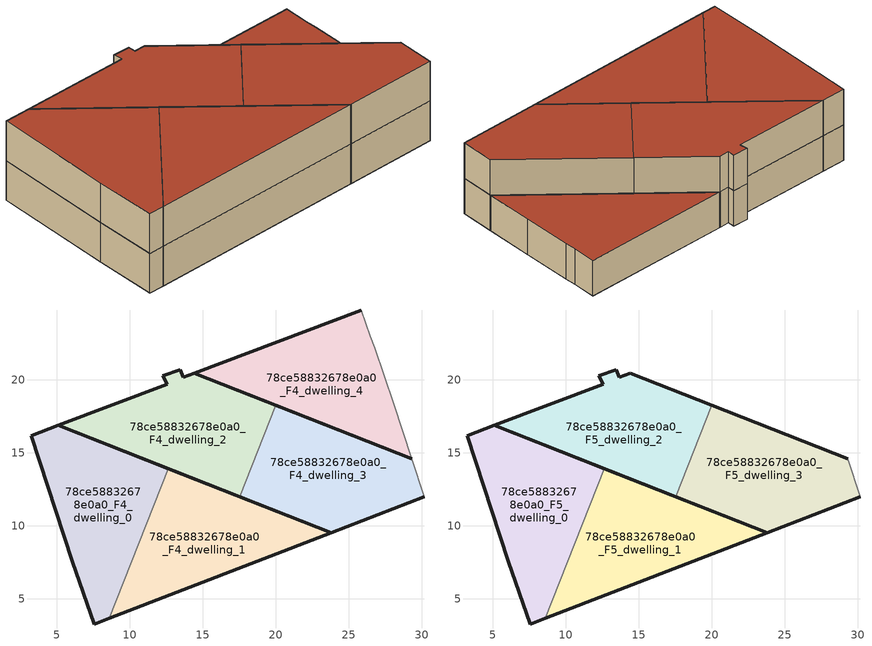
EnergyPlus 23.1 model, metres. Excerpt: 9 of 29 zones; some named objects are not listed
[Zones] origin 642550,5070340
78ce58832678e0a0_F4_dwelling_0
 floor to 78ce58832678e0a0_F3_dwelling_0 (EU_floor_Construction): 8.6,3.67 12.62,13.9 5.07,16.87 3.24,16.18 6.04,7.57 7.54,3.27 z12
 wall outside (EU_wall_Construction): 8.6,3.67 7.54,3.27 6.04,7.57 3.24,16.18 5.07,16.87 12.62,13.9 z12:15
 wall to 78ce58832678e0a0_F4_dwelling_1 (EU_wall_Construction): 12.62,13.9 8.6,3.67 z12:15
78ce58832678e0a0_F4_dwelling_1
 floor to 78ce58832678e0a0_F3_dwelling_1 (EU_floor_Construction): 23.78,9.52 12.62,13.9 8.6,3.67 z12
 wall outside (EU_wall_Construction): 12.62,13.9 23.78,9.52 8.6,3.67 z12:15
78ce58832678e0a0_F4_dwelling_2
 floor to 78ce58832678e0a0_F3_dwelling_2 (EU_floor_Construction): 17.52,11.97 19.99,18.26 14.4,20.46 13.65,20.18 13.45,20.68 12.25,20.28 12.55,19.68 5.07,16.87 z12
 wall outside (EU_wall_Construction): 17.52,11.97 5.07,16.87 12.55,19.68 12.25,20.28 13.45,20.68 13.65,20.18 14.4,20.46 19.99,18.26 z12:15
 wall to 78ce58832678e0a0_F4_dwelling_3 (EU_wall_Construction): 19.99,18.26 17.52,11.97 z12:15
78ce58832678e0a0_F4_dwelling_3
 floor to 78ce58832678e0a0_F3_dwelling_3 (EU_floor_Construction): 30.16,11.97 29.3,14.6 19.99,18.26 17.52,11.97 23.78,9.52 z12
 wall outside (EU_wall_Construction): 30.16,11.97 23.78,9.52 17.52,11.97 / 19.99,18.26 29.3,14.6 z12:15
 wall adiabatic (EU_wall_Construction): 29.3,14.6 30.16,11.97 z12:15
78ce58832678e0a0_F4_dwelling_4
 floor to 78ce58832678e0a0_F3_dwelling_4 (EU_floor_Construction): 29.3,14.6 28.06,18.37 26.76,22.18 26.46,22.98 25.86,24.78 14.4,20.46 z12
 wall outside (EU_wall_Construction): 29.3,14.6 14.4,20.46 25.86,24.78 z12:15
 wall adiabatic (EU_wall_Construction): 25.86,24.78 26.46,22.98 26.76,22.18 28.06,18.37 29.3,14.6 z12:15
 roof outside (EU_roof_Construction): 26.46,22.98 26.76,22.18 28.06,18.37 29.3,14.6 14.4,20.46 25.86,24.78 z15
78ce58832678e0a0_F5_dwelling_0
 floor to 78ce58832678e0a0_F4_dwelling_0 (EU_floor_Construction): 8.6,3.67 12.62,13.9 5.07,16.87 3.24,16.18 6.04,7.57 7.54,3.27 z15
 wall outside (EU_wall_Construction): 8.6,3.67 7.54,3.27 6.04,7.57 3.24,16.18 5.07,16.87 12.62,13.9 z15:18
 wall to 78ce58832678e0a0_F5_dwelling_1 (EU_wall_Construction): 12.62,13.9 8.6,3.67 z15:18
 roof outside (EU_roof_Construction): 12.62,13.9 8.6,3.67 7.54,3.27 6.04,7.57 3.24,16.18 5.07,16.87 z18
78ce58832678e0a0_F5_dwelling_1
 floor to 78ce58832678e0a0_F4_dwelling_1 (EU_floor_Construction): 23.78,9.52 12.62,13.9 8.6,3.67 z15
 wall outside (EU_wall_Construction): 12.62,13.9 23.78,9.52 8.6,3.67 z15:18
 roof outside (EU_roof_Construction): 23.78,9.52 8.6,3.67 12.62,13.9 z18
78ce58832678e0a0_F5_dwelling_2
 floor to 78ce58832678e0a0_F4_dwelling_2 (EU_floor_Construction): 17.52,11.97 19.99,18.26 14.4,20.46 13.65,20.18 13.45,20.68 12.25,20.28 12.55,19.68 5.07,16.87 z15
 wall outside (EU_wall_Construction): 17.52,11.97 5.07,16.87 12.55,19.68 12.25,20.28 13.45,20.68 13.65,20.18 14.4,20.46 19.99,18.26 z15:18
 wall to 78ce58832678e0a0_F5_dwelling_3 (EU_wall_Construction): 19.99,18.26 17.52,11.97 z15:18
 roof outside (EU_roof_Construction): 19.99,18.26 17.52,11.97 5.07,16.87 12.55,19.68 12.25,20.28 13.45,20.68 13.65,20.18 14.4,20.46 z18
78ce58832678e0a0_F5_dwelling_3
 floor to 78ce58832678e0a0_F4_dwelling_3 (EU_floor_Construction): 30.16,11.97 29.3,14.6 19.99,18.26 17.52,11.97 23.78,9.52 z15
 wall outside (EU_wall_Construction): 30.16,11.97 23.78,9.52 17.52,11.97 / 19.99,18.26 29.3,14.6 z15:18
 wall adiabatic (EU_wall_Construction): 29.3,14.6 30.16,11.97 z15:18
 roof outside (EU_roof_Construction): 29.3,14.6 30.16,11.97 23.78,9.52 17.52,11.97 19.99,18.26 z18
[Building]
EU S2 Campaign: North Axis=0; Terrain=City; Solar Distribution=FullExterior
[Site:Location]
Lyon-Bron: Latitude=45.75; Longitude=5; Time Zone=1; Elevation=198
[SizingPeriod:WeatherFileDays]
AnnualSizingPeriod: Begin Month=1; Begin Day of Month=1; End Month=12; End Day of Month=31; Day of Week for Start Day=Monday; Use Weather File Daylight Saving Period=No; Use Weather File Rain and Snow Indicators=No
[MATERIAL]
EU_InternalMass_Material: Roughness=MediumRough; Thickness=0.1; Conductivity=1; Density=1800; Specific Heat=900; Thermal Absorptance=0.9; Solar Absorptance=0.7; Visible Absorptance=0.7
[MATERIAL:NOMASS] Roughness=MediumRough; Thermal Absorptance=0.9; Solar Absorptance=0.7; Visible Absorptance=0.7
Name | Thermal Resistance
EU_wall_NoMass | 0.776494
EU_roof_NoMass | 0.486893
EU_floor_NoMass | 0.421597
[CONSTRUCTION]
EU_wall_Construction: EU_wall_NoMass
EU_roof_Construction: EU_roof_NoMass
EU_floor_Construction: EU_floor_NoMass
EU_InternalMass_Construction: EU_InternalMass_Material
[ZONE] Type=1; Multiplier=1; Ceiling Height=autocalculate; Floor Area=autocalculate; Part of Total Floor Area=Yes
Name | Volume
78ce58832678e0a0_F4_dwelling_0; 78ce58832678e0a0_F5_dwelling_0 | 197.808
78ce58832678e0a0_F4_dwelling_1; 78ce58832678e0a0_F5_dwelling_1 | 197.785
78ce58832678e0a0_F4_dwelling_2; 78ce58832678e0a0_F5_dwelling_2 | 197.799
78ce58832678e0a0_F4_dwelling_3; 78ce58832678e0a0_F5_dwelling_3 | 197.776
78ce58832678e0a0_F4_dwelling_4 | 197.793
[INTERNALMASS] Construction=EU_InternalMass_Construction
Name | Zone or ZoneList | Surface Area
78ce58832678e0a0_F4_dwelling_0_EU_InternalMass | 78ce58832678e0a0_F4_dwelling_0 | 65.9361
78ce58832678e0a0_F4_dwelling_1_EU_InternalMass | 78ce58832678e0a0_F4_dwelling_1 | 65.9263
78ce58832678e0a0_F4_dwelling_2_EU_InternalMass | 78ce58832678e0a0_F4_dwelling_2 | 65.9322
78ce58832678e0a0_F4_dwelling_3_EU_InternalMass | 78ce58832678e0a0_F4_dwelling_3 | 65.9271
78ce58832678e0a0_F4_dwelling_4_EU_InternalMass | 78ce58832678e0a0_F4_dwelling_4 | 65.9315
78ce58832678e0a0_F5_dwelling_0_EU_InternalMass | 78ce58832678e0a0_F5_dwelling_0 | 82.4109
78ce58832678e0a0_F5_dwelling_1_EU_InternalMass | 78ce58832678e0a0_F5_dwelling_1 | 82.4079
78ce58832678e0a0_F5_dwelling_2_EU_InternalMass | 78ce58832678e0a0_F5_dwelling_2 | 82.4156
78ce58832678e0a0_F5_dwelling_3_EU_InternalMass | 78ce58832678e0a0_F5_dwelling_3 | 82.4181
[OTHEREQUIPMENT] Fuel Type=Electricity; Design Level Calculation Method=Watts/Area; Power per Zone Floor Area=1; Fraction Latent=0; Fraction Radiant=0; Fraction Lost=0; Carbon Dioxide Generation Rate=0; EndUse Subcategory=EU_Step8_InternalGains
Name | Zone or ZoneList or Space or SpaceList | Schedule
EU_Step8_InternalGain_78ce58832678e0a0_F4_dwelling_0_f000 | 78ce58832678e0a0_F4_dwelling_0 | EU_Step8_GainSchedule_78ce58832678e0a0_F4_dwelling_0_f000
EU_Step8_InternalGain_78ce58832678e0a0_F4_dwelling_1_f000 | 78ce58832678e0a0_F4_dwelling_1 | EU_Step8_GainSchedule_78ce58832678e0a0_F4_dwelling_1_f000
EU_Step8_InternalGain_78ce58832678e0a0_F4_dwelling_2_f000 | 78ce58832678e0a0_F4_dwelling_2 | EU_Step8_GainSchedule_78ce58832678e0a0_F4_dwelling_2_f000
EU_Step8_InternalGain_78ce58832678e0a0_F4_dwelling_3_f000 | 78ce58832678e0a0_F4_dwelling_3 | EU_Step8_GainSchedule_78ce58832678e0a0_F4_dwelling_3_f000
EU_Step8_InternalGain_78ce58832678e0a0_F4_dwelling_4_f000 | 78ce58832678e0a0_F4_dwelling_4 | EU_Step8_GainSchedule_78ce58832678e0a0_F4_dwelling_4_f000
EU_Step8_InternalGain_78ce58832678e0a0_F5_dwelling_0_f000 | 78ce58832678e0a0_F5_dwelling_0 | EU_Step8_GainSchedule_78ce58832678e0a0_F5_dwelling_0_f000
EU_Step8_InternalGain_78ce58832678e0a0_F5_dwelling_1_f000 | 78ce58832678e0a0_F5_dwelling_1 | EU_Step8_GainSchedule_78ce58832678e0a0_F5_dwelling_1_f000
EU_Step8_InternalGain_78ce58832678e0a0_F5_dwelling_2_f000 | 78ce58832678e0a0_F5_dwelling_2 | EU_Step8_GainSchedule_78ce58832678e0a0_F5_dwelling_2_f000
EU_Step8_InternalGain_78ce58832678e0a0_F5_dwelling_3_f000 | 78ce58832678e0a0_F5_dwelling_3 | EU_Step8_GainSchedule_78ce58832678e0a0_F5_dwelling_3_f000
[ZONEVENTILATION:DESIGNFLOWRATE] Schedule=EU_AlwaysOn; Design Flow Rate Calculation Method=AirChanges/Hour; Air Changes per Hour=0.693814; Ventilation Type=Natural; Fan Pressure Rise=0; Fan Total Efficiency=1; Constant Term Coefficient=1; Temperature Term Coefficient=0; Velocity Term Coefficient=0; Velocity Squared Term Coefficient=0; Minimum Indoor Temperature=-100; Maximum Indoor Temperature=100; Delta Temperature=-100; Minimum Outdoor Temperature=-100; Maximum Outdoor Temperature=100; Maximum Wind Speed=40
Name | Zone or ZoneList or Space or SpaceList
EU_ConstantAir_78ce58832678e0a0_F4_dwelling_0 | 78ce58832678e0a0_F4_dwelling_0
EU_ConstantAir_78ce58832678e0a0_F4_dwelling_1 | 78ce58832678e0a0_F4_dwelling_1
EU_ConstantAir_78ce58832678e0a0_F4_dwelling_2 | 78ce58832678e0a0_F4_dwelling_2
EU_ConstantAir_78ce58832678e0a0_F4_dwelling_3 | 78ce58832678e0a0_F4_dwelling_3
EU_ConstantAir_78ce58832678e0a0_F4_dwelling_4 | 78ce58832678e0a0_F4_dwelling_4
EU_ConstantAir_78ce58832678e0a0_F5_dwelling_0 | 78ce58832678e0a0_F5_dwelling_0
EU_ConstantAir_78ce58832678e0a0_F5_dwelling_1 | 78ce58832678e0a0_F5_dwelling_1
EU_ConstantAir_78ce58832678e0a0_F5_dwelling_2 | 78ce58832678e0a0_F5_dwelling_2
EU_ConstantAir_78ce58832678e0a0_F5_dwelling_3 | 78ce58832678e0a0_F5_dwelling_3
[HVACTEMPLATE:THERMOSTAT]
EU_HeatOnly_78ce58832678e0a0_F5_dwelling_3: Constant Heating Setpoint=20; Constant Cooling Setpoint=50
[HVACTEMPLATE:ZONE:IDEALLOADSAIRSYSTEM] System Availability Schedule=EU_AlwaysOn; Maximum Heating Supply Air Temperature=50; Minimum Cooling Supply Air Temperature=13; Maximum Heating Supply Air Humidity Ratio=0.0156; Minimum Cooling Supply Air Humidity Ratio=0.0077; Heating Limit=NoLimit; Cooling Limit=NoLimit; Heating Availability Schedule=EU_AlwaysOn; Cooling Availability Schedule=EU_CoolingOff; Dehumidification Control Type=ConstantSensibleHeatRatio; Cooling Sensible Heat Ratio=0.7; Dehumidification Setpoint=60; Humidification Control Type=None; Humidification Setpoint=30; Outdoor Air Method=None; Outdoor Air Flow Rate per Person=0.00944; Outdoor Air Flow Rate per Zone Floor Area=0; Outdoor Air Flow Rate per Zone=0; Demand Controlled Ventilation Type=None; Outdoor Air Economizer Type=NoEconomizer; Heat Recovery Type=None; Sensible Heat Recovery Effectiveness=0.7; Latent Heat Recovery Effectiveness=0.65
Name | Template Thermostat
78ce58832678e0a0_F4_dwelling_0 | EU_HeatOnly_78ce58832678e0a0_F4_dwelling_0
78ce58832678e0a0_F4_dwelling_1 | EU_HeatOnly_78ce58832678e0a0_F4_dwelling_1
78ce58832678e0a0_F4_dwelling_2 | EU_HeatOnly_78ce58832678e0a0_F4_dwelling_2
78ce58832678e0a0_F4_dwelling_3 | EU_HeatOnly_78ce58832678e0a0_F4_dwelling_3
78ce58832678e0a0_F4_dwelling_4 | EU_HeatOnly_78ce58832678e0a0_F4_dwelling_4
78ce58832678e0a0_F5_dwelling_0 | EU_HeatOnly_78ce58832678e0a0_F5_dwelling_0
78ce58832678e0a0_F5_dwelling_1 | EU_HeatOnly_78ce58832678e0a0_F5_dwelling_1
78ce58832678e0a0_F5_dwelling_2 | EU_HeatOnly_78ce58832678e0a0_F5_dwelling_2
78ce58832678e0a0_F5_dwelling_3 | EU_HeatOnly_78ce58832678e0a0_F5_dwelling_3
[SIZING:ZONE] Zone Cooling Design Supply Air Temperature Input Method=SupplyAirTemperature; Zone Cooling Design Supply Air Temperature=13; Zone Heating Design Supply Air Temperature Input Method=SupplyAirTemperature; Zone Heating Design Supply Air Temperature=50; Zone Cooling Design Supply Air Humidity Ratio=0.008; Zone Heating Design Supply Air Humidity Ratio=0.008; Cooling Design Air Flow Method=DesignDay; Cooling Design Air Flow Rate=0; Cooling Minimum Air Flow per Zone Floor Area=0.000762; Cooling Minimum Air Flow=0; Cooling Minimum Air Flow Fraction=0.2; Heating Design Air Flow Method=DesignDay; Heating Design Air Flow Rate=0; Heating Maximum Air Flow per Zone Floor Area=0.002032; Heating Maximum Air Flow=0.141576; Heating Maximum Air Flow Fraction=0.3; Account for Dedicated Outdoor Air System=No; Dedicated Outdoor Air System Control Strategy=NeutralSupplyAir; Dedicated Outdoor Air Low Setpoint Temperature for Design=autosize; Dedicated Outdoor Air High Setpoint Temperature for Design=autosize; Zone Load Sizing Method=Sensible Load Only No Latent Load; Zone Latent Cooling Design Supply Air Humidity Ratio Input Method=HumidityRatioDifference; Zone Cooling Design Supply Air Humidity Ratio Difference=0.005; Zone Latent Heating Design Supply Air Humidity Ratio Input Method=HumidityRatioDifference; Zone Humidification Design Supply Air Humidity Ratio Difference=0.005
78ce58832678e0a0_F4_dwelling_0; 78ce58832678e0a0_F4_dwelling_1; 78ce58832678e0a0_F4_dwelling_2; 78ce58832678e0a0_F4_dwelling_3; 78ce58832678e0a0_F4_dwelling_4; 78ce58832678e0a0_F5_dwelling_0; 78ce58832678e0a0_F5_dwelling_1; 78ce58832678e0a0_F5_dwelling_2; 78ce58832678e0a0_F5_dwelling_3
[SCHEDULE:CONSTANT]
Name | Hourly Value
EU_AlwaysOn | 1
EU_CoolingOff | 0
[SCHEDULE:FILE] Column Number=1; Rows to Skip at Top=0; Number of Hours of Data=8760; Column Separator=Comma; Interpolate to Timestep=No; Minutes per Item=60; Adjust Schedule for Daylight Savings=Yes
Name | File
EU_Step8_GainSchedule_78ce58832678e0a0_F4_dwelling_0_f000 | ../../schedules/78ce58832678e0a0/78ce58832678e0a0_F4_dwelling_0_f000_gain.csv
EU_Step8_GainSchedule_78ce58832678e0a0_F4_dwelling_1_f000 | ../../schedules/78ce58832678e0a0/78ce58832678e0a0_F4_dwelling_1_f000_gain.csv
EU_Step8_GainSchedule_78ce58832678e0a0_F4_dwelling_2_f000 | ../../schedules/78ce58832678e0a0/78ce58832678e0a0_F4_dwelling_2_f000_gain.csv
EU_Step8_GainSchedule_78ce58832678e0a0_F4_dwelling_3_f000 | ../../schedules/78ce58832678e0a0/78ce58832678e0a0_F4_dwelling_3_f000_gain.csv
EU_Step8_GainSchedule_78ce58832678e0a0_F4_dwelling_4_f000 | ../../schedules/78ce58832678e0a0/78ce58832678e0a0_F4_dwelling_4_f000_gain.csv
EU_Step8_GainSchedule_78ce58832678e0a0_F5_dwelling_0_f000 | ../../schedules/78ce58832678e0a0/78ce58832678e0a0_F5_dwelling_0_f000_gain.csv
EU_Step8_GainSchedule_78ce58832678e0a0_F5_dwelling_1_f000 | ../../schedules/78ce58832678e0a0/78ce58832678e0a0_F5_dwelling_1_f000_gain.csv
EU_Step8_GainSchedule_78ce58832678e0a0_F5_dwelling_2_f000 | ../../schedules/78ce58832678e0a0/78ce58832678e0a0_F5_dwelling_2_f000_gain.csv
EU_Step8_GainSchedule_78ce58832678e0a0_F5_dwelling_3_f000 | ../../schedules/78ce58832678e0a0/78ce58832678e0a0_F5_dwelling_3_f000_gain.csv
